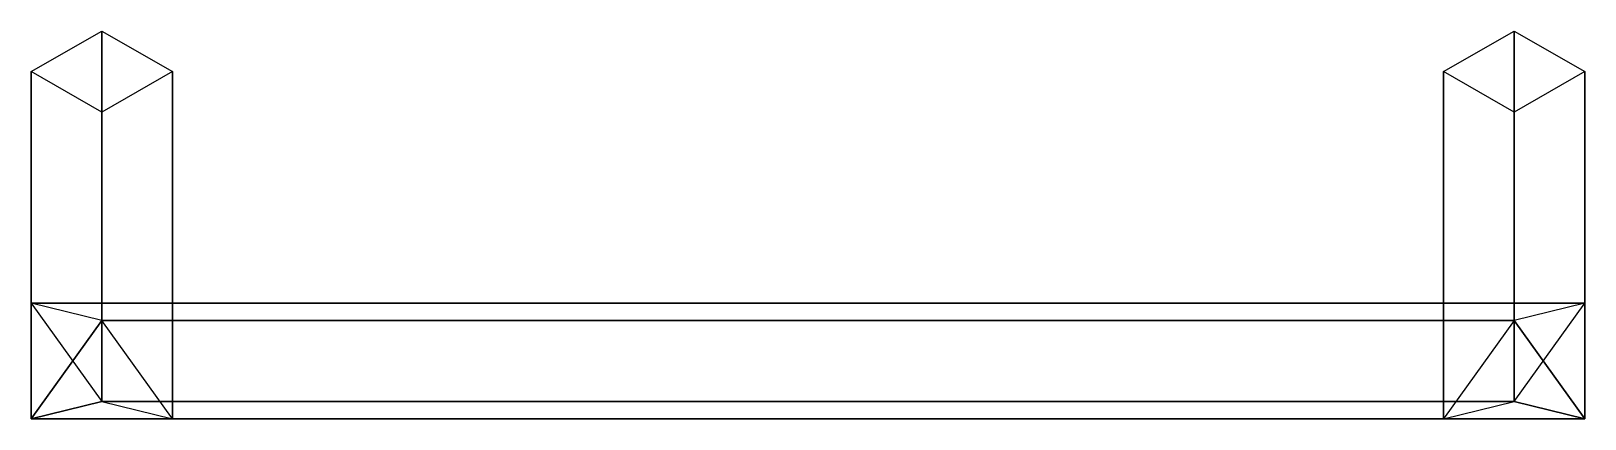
# Model space of a CAD drawing. Extents: x -0.22 to 0.22, y -2.238 to -2.129.
import ezdxf

# ---------------------------------------------------------------- set-up
doc = ezdxf.new("R2010")
doc.units = 0
doc.layers.add('ADDON', color=3, linetype='CONTINUOUS')

msp = doc.modelspace()

# ---------------------------------------------------------------- linework, layer by layer
at = {"layer": 'ADDON'}
for points in [[(-0.22, -2.14, 0.62), (-0.2, -2.12853, 0.60362), (-0.2, -2.21044, 0.54626), (-0.22, -2.2383, 0.55117)], [(-0.2, -2.12853, 0.60362), (-0.18, -2.14, 0.62), (-0.18, -2.2383, 0.55117), (-0.2, -2.21044, 0.54626)], [(0.18, -2.14, 0.62), (0.2, -2.12853, 0.60362), (0.2, -2.21044, 0.54626), (0.18, -2.2383, 0.55117)], [(0.2, -2.12853, 0.60362), (0.22, -2.14, 0.62), (0.22, -2.2383, 0.55117), (0.2, -2.21044, 0.54626)], [(-0.2, -2.15147, 0.63638), (-0.22, -2.14, 0.62), (-0.22, -2.2383, 0.55117), (-0.2, -2.23339, 0.57903)], [(-0.18, -2.14, 0.62), (-0.2, -2.15147, 0.63638), (-0.2, -2.23339, 0.57903), (-0.18, -2.2383, 0.55117)], [(0.2, -2.15147, 0.63638), (0.18, -2.14, 0.62), (0.18, -2.2383, 0.55117), (0.2, -2.23339, 0.57903)], [(0.22, -2.14, 0.62), (0.2, -2.15147, 0.63638), (0.2, -2.23339, 0.57903), (0.22, -2.2383, 0.55117)], [(0.2, -2.23339, 0.57903), (0.22, -2.20553, 0.57411), (-0.22, -2.20553, 0.57411), (-0.2, -2.23339, 0.57903)], [(0.22, -2.20553, 0.57411), (0.2, -2.21044, 0.54626), (-0.2, -2.21044, 0.54626), (-0.22, -2.20553, 0.57411)], [(0.2, -2.21044, 0.54626), (0.22, -2.2383, 0.55117), (-0.22, -2.2383, 0.55117), (-0.2, -2.21044, 0.54626)], [(0.22, -2.2383, 0.55117), (0.2, -2.23339, 0.57903), (-0.2, -2.23339, 0.57903), (-0.22, -2.2383, 0.55117)]]:
    msp.add_3dface(points, dxfattribs=at)

doc.saveas('drawing.dxf')
